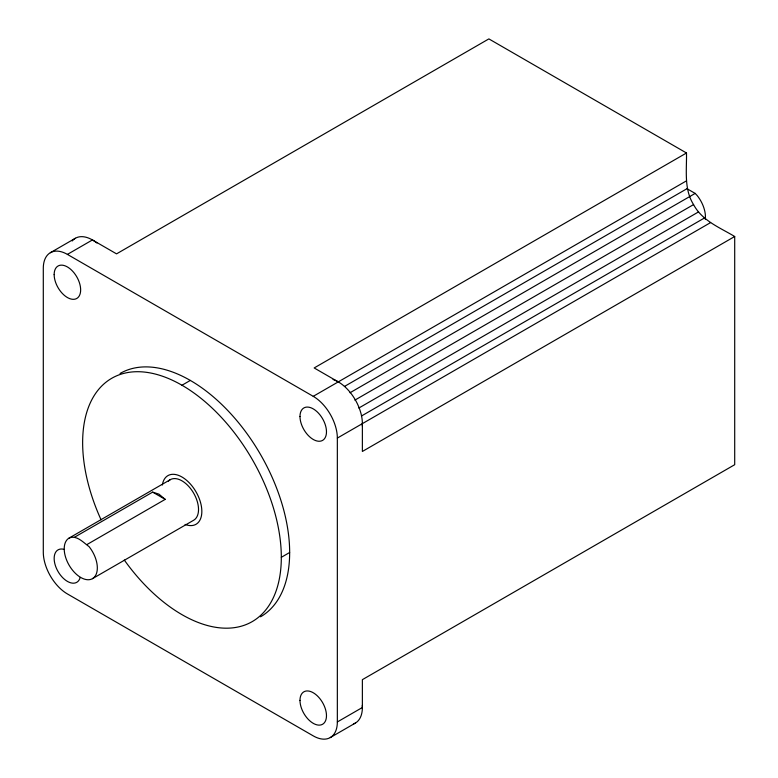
<?xml version="1.0" encoding="UTF-8"?>
<svg xmlns="http://www.w3.org/2000/svg" width="778" height="778" viewBox="0 0 778 778"><rect width="100%" height="100%" fill="white"/><g stroke="black" fill="none" stroke-linecap="round" stroke-linejoin="round"><path stroke-width="1.17" d="M50.356 252.714L75.388 238.253M67.404 254.396L92.436 239.945L116.544 253.861L488.866 38.9L686.497 152.994C686.799 170.285 683.813 189.112 693.558 204.595C702.087 220.767 719.893 227.594 734.704 236.502L734.704 464.699L362.373 679.661L362.373 707.503L337.341 721.955A34.096 19.683 60 0 1 313.233 735.871L67.404 593.935A34.096 19.683 60 0 1 43.296 552.185L43.296 268.313A34.096 19.683 60 0 1 67.404 254.396L313.233 396.333A34.096 19.683 60 0 1 337.341 438.082L337.341 721.955M181.974 385.246L190.318 380.423M686.497 152.994L314.166 367.955L338.274 381.881M313.233 396.333L686.497 180.836M69.067 538.094C76.477 534.583 83.547 542.704 89.052 546.603A23.418 13.518 60 0 1 94.342 577.169A23.418 13.518 60 0 1 70.137 566.88A23.418 13.518 60 0 1 69.067 538.094L170.265 479.676M74.493 537.238L152.644 492.124L158.926 494.137L165.208 499.369L87.058 544.493M344.43 386.471L687.314 188.509M350.003 392.754L695.162 193.411L697.156 195.521A23.418 13.518 60 0 1 705.296 219.27M354.885 400.125L693.558 204.595M358.823 408.032L698.547 211.898M361.478 415.997L704.362 218.035M92.485 578.657L193.683 520.229A23.418 13.518 60 0 0 192.613 491.453A23.418 13.518 60 0 0 168.408 481.154M337.341 438.082L710.596 222.586M734.704 236.502L362.373 451.464L362.373 423.631M281.315 557.311L289.659 552.487M330.28 737.563L355.313 723.102M686.78 188.577L695.162 193.411M152.644 492.124L165.208 499.369M80.192 577.451A18.73 10.814 60 0 1 58.039 571.509A18.73 10.814 60 0 1 63.971 549.346M120.075 373.469A140.487 81.116 60 0 1 260.562 454.576A140.487 81.116 60 0 1 260.562 616.798M362.305 705.383A34.096 19.683 60 0 1 353.445 723.968M333.042 379.518A34.096 19.683 60 0 1 362.285 425.994M72.208 240.956A34.096 19.683 60 0 1 96.919 243.018M162.349 485.034A28.096 16.221 60 0 1 183.015 477.643A28.096 16.221 60 0 1 201.813 510.203A28.096 16.221 60 0 1 185.086 524.411M101.091 519.85A140.487 81.116 60 0 1 161.61 375.92A140.487 81.116 60 0 1 279.205 579.6A140.487 81.116 60 0 1 124.305 560.053M299.987 416.522A18.73 10.814 60 0 0 319.855 441.233A18.73 10.814 60 0 0 319.855 414.742A18.73 10.814 60 0 0 299.987 416.522M54.159 274.585A18.73 10.814 60 0 0 74.027 299.306A18.73 10.814 60 0 0 74.027 272.815A18.73 10.814 60 0 0 54.159 274.585M299.987 700.385A18.73 10.814 60 0 0 319.855 725.106A18.73 10.814 60 0 0 319.855 698.615A18.73 10.814 60 0 0 299.987 700.385"/></g></svg>
